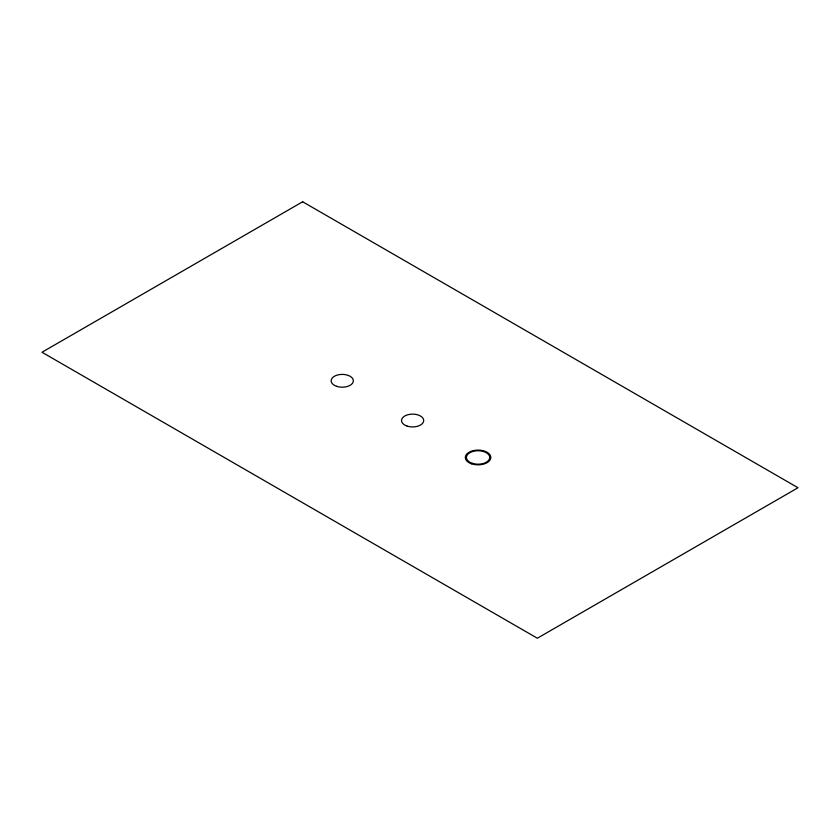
<?xml version="1.0" encoding="UTF-8"?>
<svg xmlns="http://www.w3.org/2000/svg" width="840" height="840" viewBox="0 0 840 840"><rect width="100%" height="100%" fill="white"/><g stroke="black" fill="none" stroke-linecap="round" stroke-linejoin="round"><path stroke-width="1.26" d="M302.652 201.768L42 352.254L537.348 638.232L798 487.746L302.652 201.768M336.704 386.348A11.099 6.405 0 0 0 353.346 380.793A11.099 6.405 0 0 0 336.704 375.249A11.099 6.405 0 0 0 336.704 386.348M407.064 426.08A11.099 6.405 0 0 0 423.707 420.525A11.099 6.405 0 0 0 407.064 414.981A11.099 6.405 0 0 0 407.064 426.08M472.238 463.302A11.645 6.731 0 0 0 489.709 457.475A11.645 6.731 0 0 0 472.238 451.647A11.645 6.731 0 0 0 472.238 463.302M471.681 463.848A12.758 7.371 0 0 0 490.822 457.475A12.758 7.371 0 0 0 471.681 451.091A12.758 7.371 0 0 0 471.681 463.848"/></g></svg>
